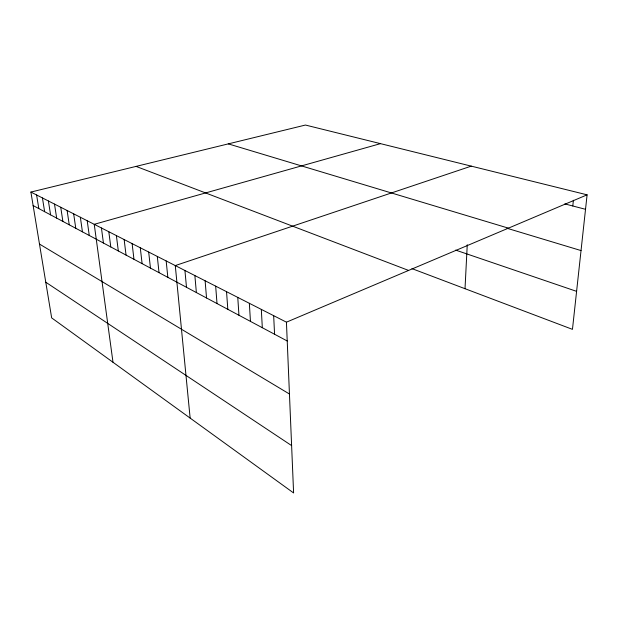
<?xml version="1.0" encoding="UTF-8"?>
<svg xmlns="http://www.w3.org/2000/svg" width="618" height="618" viewBox="0 0 618 618"><rect width="100%" height="100%" fill="white"/><g stroke="black" fill="none" stroke-linecap="round" stroke-linejoin="round"><path stroke-width="0.93" d="M465.014 288.706L467.254 244.736M572.801 205.987L573.388 200.247M30.9 192.067L286.435 322.179L293.604 492.955L51.657 317.884L30.9 192.067L305.446 125.045L587.1 194.832L572.461 329.355L411.936 268.621M286.435 322.179L587.1 194.832M471.271 166.134L175.273 265.578L190.143 418.092M380.495 143.639L94.237 224.319L113.001 362.272M564.821 203.894L585.524 209.309M228.312 143.878L508.413 228.158M507.046 228.274L581.036 250.576M455.644 250.097L576.594 291.356M136.068 166.397L408.598 270.437M33.125 205.555L287.223 340.989M39.482 244.064L289.448 394.006M45.778 282.225L291.611 445.593M36.601 194.971L38.818 208.59M42.433 197.945L44.635 211.688M48.397 200.981L50.583 214.863M54.5 204.087L56.663 218.1M60.742 207.262L62.882 221.414M67.123 210.514L69.247 224.813M73.666 213.843L75.767 228.281M80.355 217.25L82.433 231.835M87.215 220.742L89.262 235.481M101.437 227.98L103.43 243.029M108.814 231.742L110.776 246.945M116.385 235.597L118.316 250.962M124.148 239.545L126.041 255.079M132.113 243.6L133.967 259.305M140.286 247.764L142.101 263.639M148.683 252.036L150.452 268.088M157.304 256.431L159.027 272.662M166.165 260.943L167.841 277.358M184.929 270.499L186.489 287.293M194.871 275.558L196.369 292.561M205.114 280.773L206.536 297.984M215.667 286.142L217.018 303.569M226.543 291.688L227.818 309.324M237.768 297.397L238.957 315.265M249.348 303.299L250.452 321.383M261.314 309.386L262.318 327.71M273.666 315.674L274.57 334.238"/></g></svg>
